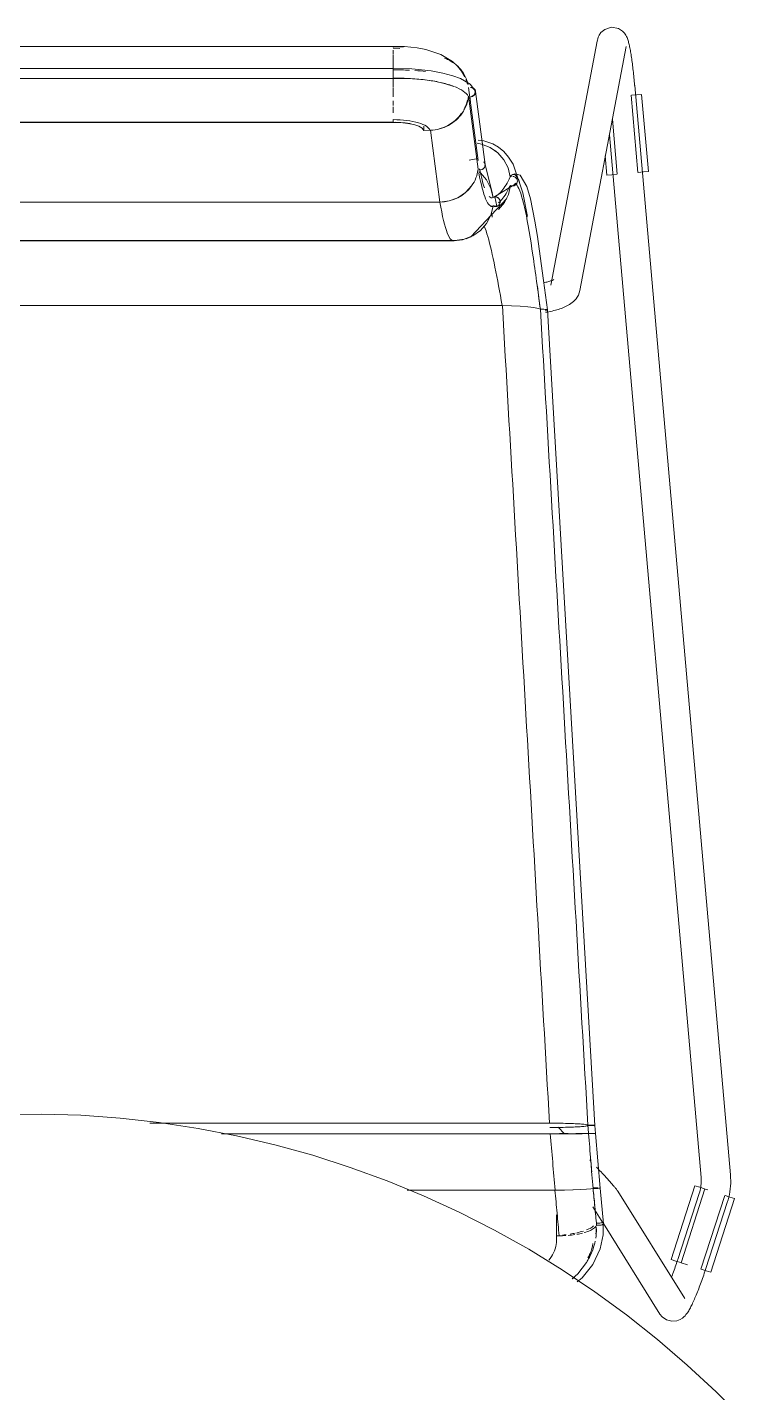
# Model space of a CAD drawing. Header units: millimetres. Extents: x 79795 to 317870, y -36033 to 97293.
# Drawn here: x 214196 to 214487, y 12592 to 13148 of the extents above; entities that cross this region are included whole.
import ezdxf

# ---------------------------------------------------------------- set-up
doc = ezdxf.new("R2010")
doc.units = ezdxf.units.MM
doc.header["$MEASUREMENT"] = 0
doc.layers.add('I-FURN', color=8, linetype='CONTINUOUS', lineweight=9)

msp = doc.modelspace()

# ---------------------------------------------------------------- linework, layer by layer
at = {"layer": 'I-FURN'}
for p, q in [((214430.81, 13147.02), (214433.56, 13147.86)), ((214433.56, 13147.86), (214436.32, 13147.37)), ((214427.67, 13142.27), (214408.85, 13042.97)), ((214427.76, 13142.68), (214427.67, 13142.27)), ((214427.89, 13143.2), (214427.76, 13142.68)), ((214428.11, 13143.82), (214427.89, 13143.2)), ((214428.48, 13144.62), (214428.11, 13143.82)), ((214429.23, 13145.7), (214428.48, 13144.62)), ((214430.81, 13147.02), (214429.23, 13145.7)), ((214436.32, 13147.37), (214437.97, 13146.33)), ((214437.97, 13146.33), (214438.83, 13145.42)), ((214438.83, 13145.42), (214439.31, 13144.72)), ((214439.31, 13144.72), (214439.61, 13144.16)), ((214439.61, 13144.16), (214439.82, 13143.69)), ((214439.82, 13143.69), (214439.99, 13143.26)), ((214439.99, 13143.26), (214440.14, 13142.85)), ((214440.14, 13142.85), (214440.26, 13142.46)), ((214440.26, 13142.46), (214440.38, 13142.06)), ((214440.38, 13142.06), (214440.48, 13141.66)), ((214344.76, 13140.08), (214049.91, 13140.08)), ((214349.28, 13140), (214344.76, 13140.08)), ((214344.76, 13139.91), (214344.76, 13140.08)), ((214344.76, 13140.06), (214344.76, 13139.78)), ((214344.76, 13138.59), (214344.76, 13136.84)), ((214344.76, 13136.56), (214344.76, 13133.98)), ((214354.49, 13139.48), (214349.28, 13140)), ((214357.99, 13138.83), (214354.49, 13139.48)), ((214364.14, 13136.81), (214357.99, 13138.83)), ((214368.85, 13133.94), (214364.14, 13136.81)), ((214420.65, 13040.74), (214439.46, 13140.03)), ((214440.48, 13141.66), (214440.59, 13141.25)), ((214440.59, 13141.25), (214440.69, 13140.82)), ((214440.69, 13140.82), (214440.79, 13140.38)), ((214440.79, 13140.38), (214440.88, 13139.92)), ((214440.88, 13139.92), (214440.98, 13139.44)), ((214440.98, 13139.44), (214441.07, 13138.94)), ((214441.07, 13138.94), (214441.17, 13138.43)), ((214441.17, 13138.43), (214441.26, 13137.9)), ((214441.26, 13137.9), (214441.35, 13137.35)), ((214441.35, 13137.35), (214441.45, 13136.78)), ((214441.45, 13136.78), (214441.54, 13136.19)), ((214344.76, 13131.04), (214049.91, 13131.04)), ((214344.76, 13130.8), (214344.76, 13133.82)), ((214344.76, 13133.81), (214344.76, 13130.8)), ((214352.32, 13130.89), (214344.76, 13131.04)), ((214344.76, 13130.97), (214344.76, 13131.04)), ((214344.76, 13131.04), (214344.76, 13127.19)), ((214344.76, 13130.78), (214344.76, 13130.97)), ((214344.76, 13130.47), (214344.76, 13130.78)), ((214360.21, 13130.1), (214352.32, 13130.89)), ((214370.83, 13132.1), (214368.85, 13133.94)), ((214372.5, 13130.03), (214370.83, 13132.1)), ((214441.54, 13136.19), (214441.63, 13135.59)), ((214441.63, 13135.59), (214441.72, 13134.97)), ((214441.72, 13134.97), (214441.81, 13134.33)), ((214441.81, 13134.33), (214441.9, 13133.69)), ((214441.9, 13133.69), (214441.99, 13133.02)), ((214441.99, 13133.02), (214442.07, 13132.35)), ((214442.07, 13132.35), (214442.16, 13131.66)), ((214442.16, 13131.66), (214442.24, 13130.96)), ((214442.24, 13130.96), (214442.33, 13130.25)), ((214049.91, 13127.08), (214344.76, 13127.08)), ((214344.76, 13130.08), (214344.76, 13130.47)), ((214344.76, 13129.63), (214344.76, 13130.08)), ((214344.76, 13129.14), (214344.76, 13129.63)), ((214344.76, 13128.64), (214344.76, 13129.14)), ((214344.76, 13128.16), (214344.76, 13128.64)), ((214344.76, 13127.74), (214344.76, 13128.16)), ((214344.76, 13127.41), (214344.76, 13127.74)), ((214344.76, 13127.19), (214344.76, 13127.41)), ((214344.76, 13123.3), (214344.76, 13127.11)), ((214344.76, 13127.11), (214344.76, 13123.3)), ((214350.99, 13127), (214344.76, 13127.08)), ((214357.55, 13126.47), (214350.99, 13127)), ((214361.56, 13125.88), (214357.55, 13126.47)), ((214364.93, 13129.23), (214360.21, 13130.1)), ((214366, 13124.91), (214361.56, 13125.88)), ((214368.97, 13128.15), (214364.93, 13129.23)), ((214372.14, 13126.96), (214368.97, 13128.15)), ((214375.97, 13124.65), (214372.14, 13126.96)), ((214373.83, 13127.76), (214372.5, 13130.03)), ((214442.33, 13130.25), (214442.41, 13129.53)), ((214442.41, 13129.53), (214442.49, 13128.81)), ((214442.49, 13128.81), (214442.56, 13128.07)), ((214442.56, 13128.07), (214442.64, 13127.33)), ((214442.64, 13127.33), (214442.72, 13126.59)), ((214442.72, 13126.59), (214442.79, 13125.84)), ((214442.79, 13125.84), (214442.86, 13125.09)), ((214344.76, 13123.1), (214344.76, 13119.54)), ((214369.43, 13123.81), (214366, 13124.91)), ((214375.38, 13123.33), (214379.22, 13093.64)), ((214379.24, 13090.09), (214375.4, 13119.79)), ((214376.15, 13117.36), (214375.83, 13119.8)), ((214377.86, 13122.27), (214375.97, 13124.65)), ((214378.22, 13121.77), (214382.07, 13091.99)), ((214441.52, 13120.2), (214444.28, 13088.79)), ((214441.65, 13120.21), (214443.71, 13120.4)), ((214442.86, 13125.09), (214442.93, 13124.34)), ((214442.93, 13124.34), (214442.94, 13124.18)), ((214481.89, 12680.86), (214442.94, 13124.18)), ((214443.71, 13120.4), (214445.75, 13120.57)), ((214445.75, 13120.57), (214448.51, 13089.16)), ((214344.76, 13117.92), (214344.76, 13116.07)), ((214344.76, 13115.55), (214344.76, 13113.09)), ((214344.76, 13109.24), (214049.91, 13109.24)), ((214049.91, 13109.18), (214344.76, 13109.18)), ((214344.76, 13109.18), (214347.8, 13109.07)), ((214347.8, 13109.07), (214350.65, 13108.75)), ((214350.65, 13108.75), (214353.14, 13108.24)), ((214435.83, 13088.05), (214433.86, 13110.53)), ((214353.14, 13108.24), (214355.13, 13107.57)), ((214355.13, 13107.57), (214356.48, 13106.78)), ((214356.48, 13106.78), (214357.12, 13105.92)), ((214357.12, 13105.92), (214357.12, 13107.59)), ((214357.12, 13105.92), (214359.83, 13105.99)), ((214359.83, 13105.99), (214363.69, 13076.71)), ((214432.65, 13104.16), (214469.93, 12679.81)), ((214378.87, 13100.7), (214380.61, 13100.32)), ((214380.62, 13100.33), (214378.88, 13100.7)), ((214381.61, 13101.67), (214379.34, 13101.96)), ((214384.13, 13098.93), (214380.62, 13100.33)), ((214385.21, 13100.37), (214381.61, 13101.67)), ((214387.21, 13096.76), (214384.13, 13098.93)), ((214387.48, 13099.03), (214385.21, 13100.37)), ((214385.91, 13097.81), (214387.21, 13096.76)), ((214389.65, 13097.25), (214387.48, 13099.03)), ((214379.1, 13094.42), (214375.61, 13093.73)), ((214381.83, 13092.67), (214381.54, 13093.06)), ((214382.02, 13092.23), (214381.83, 13092.67)), ((214382.08, 13091.76), (214382.02, 13092.23)), ((214382.06, 13092.07), (214385.02, 13080.46)), ((214389.7, 13093.93), (214387.21, 13096.76)), ((214391.64, 13095.01), (214389.65, 13097.25)), ((214391.44, 13090.61), (214389.7, 13093.93)), ((214393.45, 13092.19), (214391.64, 13095.01)), ((214397.44, 13080.47), (214393.45, 13092.19)), ((214430.91, 13095.57), (214431.6, 13087.68)), ((214379.06, 13088.94), (214379.24, 13090.09)), ((214379.71, 13089.93), (214380.21, 13089.9)), ((214380.23, 13088.59), (214379.73, 13089.02)), ((214380.21, 13089.9), (214380.7, 13089.97)), ((214382.73, 13085.72), (214380.23, 13088.59)), ((214380.7, 13089.97), (214381.15, 13090.17)), ((214381.15, 13090.17), (214381.53, 13090.47)), ((214381.53, 13090.47), (214381.83, 13090.85)), ((214381.83, 13090.85), (214382.02, 13091.29)), ((214382.02, 13091.29), (214382.08, 13091.76)), ((214392.34, 13086.98), (214391.44, 13090.61)), ((214392.81, 13087.15), (214392.34, 13086.98)), ((214392.34, 13086.98), (214392.81, 13087.14)), ((214394.16, 13088.2), (214393.25, 13087.9)), ((214393.31, 13087.19), (214393.8, 13087.11)), ((214393.8, 13087.11), (214393.31, 13087.19)), ((214393.8, 13087.11), (214394.26, 13086.92)), ((214394.26, 13086.92), (214393.8, 13087.11)), ((214396.35, 13087.67), (214394.16, 13088.2)), ((214394.26, 13086.92), (214394.64, 13086.61)), ((214394.65, 13086.61), (214394.26, 13086.92)), ((214394.64, 13086.61), (214394.94, 13086.21)), ((214394.95, 13086.22), (214394.65, 13086.61)), ((214399.12, 13083.03), (214396.35, 13087.67)), ((214433.65, 13087.86), (214431.6, 13087.68)), ((214435.71, 13088.04), (214433.65, 13087.86)), ((214446.47, 13088.98), (214444.41, 13088.8)), ((214448.51, 13089.16), (214446.47, 13088.98)), ((214374.12, 13080.58), (214376.61, 13083.32)), ((214384.49, 13082.32), (214382.73, 13085.72)), ((214385.38, 13078.61), (214384.49, 13082.32)), ((214395.02, 13084.42), (214385.63, 13078.71)), ((214392.39, 13083.49), (214391.6, 13079.88)), ((214391.61, 13079.88), (214392.39, 13083.49)), ((214392.86, 13083.34), (214392.39, 13083.49)), ((214392.39, 13083.49), (214392.86, 13083.34)), ((214393.36, 13083.31), (214392.86, 13083.34)), ((214392.86, 13083.34), (214393.36, 13083.31)), ((214393.85, 13083.4), (214393.36, 13083.31)), ((214393.36, 13083.31), (214393.86, 13083.4)), ((214394.3, 13083.61), (214393.85, 13083.4)), ((214393.86, 13083.4), (214394.31, 13083.61)), ((214394.68, 13083.93), (214394.3, 13083.61)), ((214394.31, 13083.61), (214394.69, 13083.93)), ((214394.97, 13084.33), (214394.68, 13083.93)), ((214394.69, 13083.93), (214394.97, 13084.33)), ((214394.94, 13086.21), (214395.14, 13085.76)), ((214395.14, 13085.76), (214394.95, 13086.22)), ((214395.15, 13084.79), (214394.97, 13084.33)), ((214394.97, 13084.33), (214395.16, 13084.79)), ((214395.14, 13085.76), (214395.21, 13085.28)), ((214395.22, 13085.28), (214395.14, 13085.76)), ((214395.21, 13085.28), (214395.15, 13084.79)), ((214395.16, 13084.79), (214395.22, 13085.28)), ((214400.52, 13078.03), (214399.12, 13083.03)), ((214363.69, 13076.71), (214030.98, 13076.71)), ((214030.98, 13076.71), (214363.69, 13076.71)), ((214363.69, 13076.71), (214367.46, 13077.19)), ((214367.46, 13077.19), (214371.01, 13078.5)), ((214371.01, 13078.5), (214374.12, 13080.58)), ((214390.91, 13078.23), (214376.31, 13062.53)), ((214385.02, 13080.46), (214385.35, 13078.59)), ((214385.38, 13078.61), (214385.85, 13078.77)), ((214385.85, 13078.77), (214385.38, 13078.61)), ((214385.85, 13078.77), (214386.35, 13078.81)), ((214386.35, 13078.81), (214385.85, 13078.77)), ((214386.89, 13075), (214386.06, 13078.89)), ((214386.35, 13078.81), (214386.84, 13078.73)), ((214386.84, 13078.73), (214386.35, 13078.81)), ((214386.84, 13078.73), (214387.29, 13078.52)), ((214387.29, 13078.53), (214386.84, 13078.73)), ((214387.29, 13075.19), (214386.84, 13074.99)), ((214386.84, 13074.99), (214387.29, 13075.19)), ((214387.67, 13078.21), (214387.29, 13078.53)), ((214387.29, 13078.52), (214387.67, 13078.21)), ((214387.67, 13075.5), (214387.29, 13075.19)), ((214387.29, 13075.19), (214387.67, 13075.5)), ((214389.96, 13076.56), (214387.56, 13073.72)), ((214387.56, 13073.72), (214389.97, 13076.56)), ((214387.67, 13078.21), (214387.96, 13077.81)), ((214387.97, 13077.81), (214387.67, 13078.21)), ((214387.96, 13075.91), (214387.67, 13075.5)), ((214387.67, 13075.5), (214387.97, 13075.91)), ((214387.96, 13077.81), (214388.15, 13077.35)), ((214388.15, 13076.37), (214387.96, 13075.91)), ((214388.16, 13077.35), (214387.97, 13077.81)), ((214387.97, 13075.91), (214388.16, 13076.37)), ((214388.15, 13077.35), (214388.22, 13076.86)), ((214388.22, 13076.86), (214388.15, 13076.37)), ((214388.22, 13076.86), (214388.16, 13077.35)), ((214388.16, 13076.37), (214388.22, 13076.86)), ((214391.6, 13079.88), (214389.96, 13076.56)), ((214389.97, 13076.56), (214391.61, 13079.88)), ((214399.35, 13070.81), (214397.44, 13080.47)), ((214402.33, 13069.01), (214400.52, 13078.03)), ((214384.48, 13071.39), (214382.73, 13068)), ((214382.73, 13067.99), (214384.49, 13071.39)), ((214387.19, 13075.14), (214384.31, 13075.09)), ((214384.49, 13071.39), (214385.38, 13075.1)), ((214385.85, 13074.94), (214385.38, 13075.11)), ((214385.38, 13075.1), (214385.85, 13074.94)), ((214386.35, 13074.91), (214385.85, 13074.94)), ((214385.85, 13074.94), (214386.35, 13074.9)), ((214386.84, 13074.99), (214386.35, 13074.91)), ((214386.35, 13074.9), (214386.84, 13074.99)), ((214380.22, 13065.13), (214377.09, 13062.96)), ((214377.09, 13062.95), (214380.23, 13065.12)), ((214382.73, 13068), (214380.22, 13065.13)), ((214380.23, 13065.12), (214382.73, 13067.99)), ((214403.36, 13062.7), (214402.33, 13069.01)), ((214369.73, 13061.11), (214024.94, 13061.11)), ((214024.94, 13061.11), (214369.73, 13061.11)), ((214025.48, 13060.96), (214330.28, 13060.96)), ((214330.28, 13060.96), (214369.19, 13060.96)), ((214372.94, 13061.4), (214369.19, 13060.96)), ((214373.52, 13061.59), (214369.73, 13061.11)), ((214369.73, 13061.11), (214373.52, 13061.59)), ((214377.4, 13063.13), (214372.94, 13061.4)), ((214377.09, 13062.96), (214373.52, 13061.59)), ((214373.52, 13061.59), (214377.09, 13062.95)), ((214376.31, 13062.53), (214374.38, 13061.83)), ((214404.54, 13054.68), (214403.36, 13062.7)), ((214405.9, 13044.75), (214404.54, 13054.68)), ((214406.31, 13044), (214405.81, 13043.9)), ((214407.45, 13032.89), (214405.9, 13044.75)), ((214406.78, 13044.1), (214406.31, 13044)), ((214407.22, 13044.2), (214406.78, 13044.1)), ((214407.64, 13044.31), (214407.22, 13044.2)), ((214408.04, 13044.42), (214407.64, 13044.31)), ((214408.4, 13044.53), (214408.04, 13044.42)), ((214408.74, 13044.63), (214408.4, 13044.53)), ((214409.04, 13044.74), (214408.74, 13044.63)), ((214409.31, 13044.84), (214409.04, 13044.74)), ((214409.54, 13044.94), (214409.31, 13044.84)), ((214409.74, 13045.02), (214409.54, 13044.94)), ((214409.89, 13045.1), (214409.74, 13045.02)), ((214409.98, 13045.15), (214409.89, 13045.1)), ((214410.05, 13045.19), (214409.98, 13045.15)), ((214410.07, 13045.2), (214410.05, 13045.19)), ((214418.07, 13036.26), (214417.54, 13035.81)), ((214418.59, 13036.78), (214418.07, 13036.26)), ((214419.1, 13037.38), (214418.59, 13036.78)), ((214419.59, 13038.07), (214419.1, 13037.38)), ((214420.02, 13038.86), (214419.59, 13038.07)), ((214420.39, 13039.75), (214420.02, 13038.86)), ((214420.65, 13040.74), (214420.39, 13039.75)), ((214389.04, 13034.61), (214005.64, 13034.61)), ((214005.64, 13034.61), (214389.04, 13034.61)), ((214392.81, 13034.55), (214389.04, 13034.61)), ((214389.12, 13034.61), (214392.81, 13034.55)), ((214396.34, 13034.4), (214392.81, 13034.55)), ((214392.87, 13034.55), (214396.34, 13034.4)), ((214399.44, 13034.16), (214396.34, 13034.4)), ((214396.39, 13034.4), (214399.45, 13034.16)), ((214401.94, 13033.85), (214399.44, 13034.16)), ((214399.48, 13034.16), (214401.94, 13033.85)), ((214403.68, 13033.48), (214401.94, 13033.85)), ((214401.95, 13033.85), (214403.68, 13033.48)), ((214404.59, 13033.08), (214403.68, 13033.48)), ((214403.68, 13033.48), (214404.59, 13033.08)), ((214405.06, 13033.1), (214404.59, 13033.08)), ((214404.59, 13033.08), (214405.06, 13033.1)), ((214405.55, 13033.1), (214405.06, 13033.1)), ((214405.06, 13033.1), (214405.56, 13033.1)), ((214406.05, 13033.1), (214405.55, 13033.1)), ((214405.56, 13033.1), (214406.05, 13033.1)), ((214406.5, 13033.07), (214406.05, 13033.1)), ((214406.05, 13033.1), (214406.51, 13033.07)), ((214406.89, 13033.04), (214406.5, 13033.07)), ((214406.51, 13033.07), (214406.89, 13033.04)), ((214406.54, 13032.71), (214406.91, 13032.75)), ((214406.92, 13032.75), (214406.54, 13032.71)), ((214407.35, 13031.99), (214406.64, 13031.87)), ((214407.19, 13033), (214406.89, 13033.04)), ((214406.89, 13033.04), (214407.19, 13033)), ((214406.91, 13032.75), (214407.2, 13032.79)), ((214407.21, 13032.79), (214406.92, 13032.75)), ((214408.04, 13032.11), (214407.35, 13031.99)), ((214407.39, 13032.84), (214407.45, 13032.89)), ((214407.45, 13032.89), (214407.39, 13032.84)), ((214407.45, 13032.89), (214426.74, 12700.98)), ((214408.72, 13032.25), (214408.04, 13032.11)), ((214409.39, 13032.39), (214408.72, 13032.25)), ((214410.05, 13032.54), (214409.39, 13032.39)), ((214410.69, 13032.7), (214410.05, 13032.54)), ((214411.32, 13032.88), (214410.69, 13032.7)), ((214411.94, 13033.06), (214411.32, 13032.88)), ((214412.54, 13033.25), (214411.94, 13033.06)), ((214413.13, 13033.46), (214412.54, 13033.25)), ((214413.71, 13033.68), (214413.13, 13033.46)), ((214414.29, 13033.91), (214413.71, 13033.68)), ((214414.85, 13034.17), (214414.29, 13033.91)), ((214415.4, 13034.44), (214414.85, 13034.17)), ((214415.93, 13034.73), (214415.4, 13034.44)), ((214416.47, 13035.05), (214415.93, 13034.73)), ((214417.01, 13035.41), (214416.47, 13035.05)), ((214417.54, 13035.81), (214417.01, 13035.41)), ((214201.66, 12705.55), (214185.66, 12705.4)), ((214217.65, 12705.06), (214201.66, 12705.55)), ((214233.61, 12703.93), (214217.65, 12705.06)), ((214249.51, 12702.16), (214233.61, 12703.93)), ((214408.29, 12701.88), (214245.69, 12701.88)), ((214245.69, 12701.88), (214408.29, 12701.88)), ((214265.32, 12699.75), (214249.51, 12702.16)), ((214281.03, 12696.72), (214265.32, 12699.75)), ((214408.55, 12697.56), (214274.92, 12697.56)), ((214274.92, 12697.56), (214408.55, 12697.56)), ((214412.07, 12701.85), (214408.29, 12701.88)), ((214408.4, 12700.09), (214412.08, 12700.12)), ((214412.34, 12697.56), (214408.55, 12697.56)), ((214408.55, 12697.56), (214412.34, 12697.56)), ((214414.35, 12697.57), (214411.78, 12700.24)), ((214415.64, 12701.77), (214412.07, 12701.85)), ((214412.08, 12700.12), (214415.63, 12700.2)), ((214412.34, 12697.69), (214415.9, 12697.68)), ((214415.9, 12697.68), (214412.34, 12697.69)), ((214415.91, 12697.57), (214412.34, 12697.56)), ((214412.34, 12697.56), (214415.91, 12697.57)), ((214415.63, 12700.2), (214418.75, 12700.32)), ((214418.77, 12701.65), (214415.64, 12701.77)), ((214419.04, 12697.58), (214415.91, 12697.57)), ((214415.91, 12697.57), (214419.04, 12697.58)), ((214418.75, 12700.32), (214421.25, 12700.48)), ((214421.27, 12701.49), (214418.77, 12701.65)), ((214419.02, 12697.67), (214421.52, 12697.66)), ((214421.53, 12697.66), (214419.03, 12697.67)), ((214421.54, 12697.59), (214419.04, 12697.58)), ((214419.04, 12697.58), (214421.54, 12697.59)), ((214421.25, 12700.48), (214423, 12700.67)), ((214423.02, 12701.29), (214421.27, 12701.49)), ((214421.52, 12697.66), (214423.23, 12697.65)), ((214423.23, 12697.65), (214421.53, 12697.66)), ((214421.54, 12697.59), (214423.29, 12697.6)), ((214423.29, 12697.6), (214421.55, 12697.59)), ((214423, 12700.67), (214423.9, 12700.88)), ((214423.91, 12701.08), (214423.02, 12701.29)), ((214424.18, 12697.62), (214423.29, 12697.6)), ((214423.29, 12697.6), (214424.18, 12697.62)), ((214423.9, 12700.88), (214424.37, 12700.88)), ((214424.38, 12701.09), (214423.91, 12701.08)), ((214424.17, 12697.63), (214424.64, 12697.63)), ((214424.64, 12697.63), (214424.17, 12697.63)), ((214424.65, 12697.62), (214424.18, 12697.62)), ((214424.18, 12697.62), (214424.65, 12697.62)), ((214424.37, 12700.88), (214424.87, 12700.87)), ((214424.87, 12701.09), (214424.38, 12701.09)), ((214424.64, 12697.63), (214425.14, 12697.63)), ((214425.14, 12697.63), (214424.64, 12697.63)), ((214425.14, 12697.62), (214424.65, 12697.62)), ((214424.65, 12697.62), (214425.15, 12697.62)), ((214425.36, 12701.09), (214424.87, 12701.09)), ((214424.87, 12700.87), (214425.36, 12700.88)), ((214425.14, 12697.63), (214425.63, 12697.63)), ((214425.63, 12697.63), (214425.14, 12697.63)), ((214425.63, 12697.62), (214425.14, 12697.62)), ((214425.15, 12697.62), (214425.64, 12697.62)), ((214425.81, 12701.08), (214425.36, 12701.09)), ((214425.36, 12700.88), (214425.81, 12700.89)), ((214425.63, 12697.63), (214426.08, 12697.63)), ((214426.08, 12697.63), (214425.63, 12697.63)), ((214426.09, 12697.62), (214425.63, 12697.62)), ((214425.64, 12697.62), (214426.09, 12697.62)), ((214426.2, 12701.06), (214425.81, 12701.08)), ((214425.81, 12700.89), (214426.19, 12700.91)), ((214426.08, 12697.63), (214426.46, 12697.63)), ((214426.47, 12697.63), (214426.08, 12697.63)), ((214426.47, 12697.62), (214426.09, 12697.62)), ((214426.09, 12697.62), (214426.47, 12697.62)), ((214426.19, 12700.91), (214426.48, 12700.93)), ((214426.49, 12701.04), (214426.2, 12701.06)), ((214426.46, 12697.63), (214426.76, 12697.63)), ((214426.76, 12697.63), (214426.47, 12697.63)), ((214426.76, 12697.62), (214426.47, 12697.62)), ((214426.47, 12697.62), (214426.76, 12697.62)), ((214426.48, 12700.93), (214426.67, 12700.96)), ((214426.68, 12701.01), (214426.49, 12701.04)), ((214426.67, 12700.96), (214426.74, 12700.98)), ((214426.74, 12700.98), (214426.68, 12701.01)), ((214427.01, 12697.63), (214426.75, 12700.98)), ((214426.76, 12697.63), (214426.95, 12697.63)), ((214426.95, 12697.63), (214426.76, 12697.63)), ((214426.95, 12697.62), (214426.76, 12697.62)), ((214426.76, 12697.62), (214426.95, 12697.62)), ((214426.95, 12697.63), (214427.01, 12697.63)), ((214427.01, 12697.63), (214426.95, 12697.62)), ((214426.95, 12697.62), (214427.02, 12697.63)), ((214427.02, 12697.63), (214426.95, 12697.63)), ((214427.02, 12697.63), (214428.84, 12675.42)), ((214296.61, 12693.06), (214281.03, 12696.72)), ((214312.02, 12688.78), (214296.61, 12693.06)), ((214327.26, 12683.89), (214312.02, 12688.78)), ((214425.11, 12686.38), (214424.63, 12686.89)), ((214342.28, 12678.39), (214327.26, 12683.89)), ((214427.93, 12683.41), (214427.47, 12683.9)), ((214428.37, 12682.93), (214427.93, 12683.41)), ((214428.82, 12682.46), (214428.37, 12682.93)), ((214429.25, 12682), (214428.82, 12682.46)), ((214429.67, 12681.55), (214429.25, 12682)), ((214430.08, 12681.1), (214429.67, 12681.55)), ((214430.49, 12680.67), (214430.08, 12681.1)), ((214430.88, 12680.24), (214430.49, 12680.67)), ((214481.89, 12680.82), (214481.89, 12680.86)), ((214481.97, 12679.68), (214481.89, 12680.82)), ((214357.07, 12672.3), (214342.28, 12678.39)), ((214423.37, 12674.96), (214425.1, 12675.14)), ((214425.1, 12675.14), (214423.39, 12674.96)), ((214425.1, 12675.14), (214426, 12675.33)), ((214425.99, 12675.33), (214425.11, 12675.14)), ((214426.46, 12675.32), (214425.99, 12675.33)), ((214426, 12675.33), (214426.47, 12675.32)), ((214426.48, 12675.53), (214426.01, 12675.52)), ((214426.01, 12675.52), (214426.48, 12675.53)), ((214426.96, 12675.32), (214426.46, 12675.32)), ((214426.47, 12675.32), (214426.96, 12675.32)), ((214426.98, 12675.53), (214426.48, 12675.53)), ((214426.48, 12675.53), (214426.97, 12675.53)), ((214426.96, 12675.32), (214427.45, 12675.33)), ((214427.45, 12675.33), (214426.96, 12675.32)), ((214426.97, 12675.53), (214427.47, 12675.52)), ((214427.47, 12675.52), (214426.98, 12675.53)), ((214427.45, 12675.33), (214427.91, 12675.34)), ((214427.9, 12675.34), (214427.45, 12675.33)), ((214427.92, 12675.51), (214427.47, 12675.52)), ((214427.47, 12675.52), (214427.92, 12675.51)), ((214428.29, 12675.35), (214427.9, 12675.34)), ((214427.91, 12675.34), (214428.29, 12675.35)), ((214428.29, 12675.35), (214428.59, 12675.37)), ((214428.58, 12675.37), (214428.29, 12675.35)), ((214428.59, 12675.47), (214428.3, 12675.5)), ((214428.3, 12675.5), (214428.59, 12675.47)), ((214428.78, 12675.45), (214428.59, 12675.47)), ((214428.59, 12675.47), (214428.78, 12675.45)), ((214428.59, 12675.37), (214428.78, 12675.4)), ((214428.84, 12675.42), (214428.77, 12675.4)), ((214428.85, 12675.42), (214428.78, 12675.45)), ((214428.78, 12675.45), (214428.84, 12675.42)), ((214428.78, 12675.4), (214428.85, 12675.42)), ((214428.85, 12675.42), (214430.27, 12660.93)), ((214431.26, 12679.83), (214430.88, 12680.24)), ((214431.63, 12679.43), (214431.26, 12679.83)), ((214431.98, 12679.04), (214431.63, 12679.43)), ((214432.33, 12678.66), (214431.98, 12679.04)), ((214432.66, 12678.3), (214432.33, 12678.66)), ((214432.97, 12677.94), (214432.66, 12678.3)), ((214433.27, 12677.61), (214432.97, 12677.94)), ((214433.56, 12677.29), (214433.27, 12677.61)), ((214433.83, 12676.98), (214433.56, 12677.29)), ((214434.09, 12676.68), (214433.83, 12676.98)), ((214434.33, 12676.4), (214434.09, 12676.68)), ((214434.56, 12676.14), (214434.33, 12676.4)), ((214434.78, 12675.88), (214434.56, 12676.14)), ((214434.98, 12675.64), (214434.78, 12675.88)), ((214435.17, 12675.41), (214434.98, 12675.64)), ((214435.35, 12675.19), (214435.17, 12675.41)), ((214435.52, 12674.97), (214435.35, 12675.19)), ((214467.45, 12676.39), (214457.76, 12646.39)), ((214461.8, 12645.08), (214471.49, 12675.09)), ((214467.45, 12676.39), (214469.4, 12675.76)), ((214469.4, 12675.76), (214471.37, 12675.13)), ((214469.69, 12675.2), (214469.55, 12674.55)), ((214469.81, 12675.85), (214469.69, 12675.2)), ((214469.89, 12676.51), (214469.81, 12675.85)), ((214469.95, 12677.16), (214469.89, 12676.51)), ((214469.93, 12679.81), (214469.98, 12679.15)), ((214469.99, 12677.83), (214469.95, 12677.16)), ((214469.98, 12679.15), (214470, 12678.49)), ((214470, 12678.49), (214469.99, 12677.83)), ((214481.66, 12673.98), (214481.81, 12675.12)), ((214481.81, 12675.12), (214481.92, 12676.25)), ((214481.92, 12676.25), (214481.98, 12677.39)), ((214482, 12678.53), (214481.97, 12679.68)), ((214481.98, 12677.39), (214482, 12678.53)), ((214350.38, 12674.59), (214410.5, 12674.59)), ((214410.5, 12674.59), (214350.38, 12674.59)), ((214371.61, 12665.61), (214357.07, 12672.3)), ((214410.5, 12674.59), (214414.26, 12674.62)), ((214414.26, 12674.62), (214410.62, 12674.59)), ((214417.79, 12674.69), (214414.35, 12674.62)), ((214414.36, 12674.62), (214417.79, 12674.69)), ((214417.79, 12674.69), (214420.89, 12674.81)), ((214420.89, 12674.81), (214417.86, 12674.7)), ((214420.89, 12674.81), (214423.37, 12674.96)), ((214423.39, 12674.96), (214420.93, 12674.81)), ((214435.7, 12674.74), (214435.52, 12674.97)), ((214435.88, 12674.48), (214435.7, 12674.74)), ((214436.09, 12674.16), (214435.88, 12674.48)), ((214463.4, 12630.57), (214436.09, 12674.16)), ((214469.19, 12673.25), (214460.48, 12646.43)), ((214469.2, 12673.27), (214469.19, 12673.25)), ((214469.39, 12673.91), (214469.2, 12673.27)), ((214469.55, 12674.55), (214469.39, 12673.91)), ((214479.56, 12672.48), (214469.87, 12642.48)), ((214471.59, 12675.06), (214472.75, 12674.68)), ((214471.89, 12642.73), (214480.6, 12669.54)), ((214483.6, 12671.18), (214473.91, 12641.17)), ((214479.68, 12672.44), (214481.65, 12671.81)), ((214480.6, 12669.54), (214480.93, 12670.64)), ((214480.93, 12670.64), (214481.22, 12671.74)), ((214481.22, 12671.74), (214481.46, 12672.86)), ((214481.46, 12672.86), (214481.66, 12673.98)), ((214481.65, 12671.81), (214483.6, 12671.18)), ((214385.87, 12658.36), (214371.61, 12665.61)), ((214411.2, 12654.8), (214411.2, 12664.55)), ((214425.92, 12667.79), (214429.96, 12661.34)), ((214430.06, 12656.37), (214430.14, 12661.83)), ((214430.2, 12660.97), (214453.23, 12624.2)), ((214399.83, 12650.54), (214385.87, 12658.36)), ((214412.19, 12656.04), (214411.15, 12656.04)), ((214428.84, 12650.72), (214430.06, 12656.37)), ((214413.46, 12642.16), (214399.83, 12650.54)), ((214423.37, 12645.11), (214425.28, 12648.8)), ((214425.94, 12644.4), (214428.84, 12650.72)), ((214426.74, 12633.25), (214413.46, 12642.16)), ((214419.87, 12640.54), (214423.37, 12645.11)), ((214421.61, 12638.87), (214425.94, 12644.4)), ((214459.71, 12645.76), (214457.76, 12646.39)), ((214458.74, 12641.36), (214458.97, 12642.02)), ((214458.97, 12642.02), (214459.21, 12642.69)), ((214459.21, 12642.69), (214459.44, 12643.36)), ((214459.44, 12643.36), (214459.68, 12644.04)), ((214459.68, 12644.04), (214459.91, 12644.72)), ((214461.68, 12645.12), (214459.71, 12645.76)), ((214459.91, 12644.72), (214460.14, 12645.41)), ((214460.14, 12645.41), (214460.37, 12646.11)), ((214460.37, 12646.11), (214460.48, 12646.43)), ((214461.9, 12645.05), (214464.38, 12644.25)), ((214471.96, 12641.8), (214469.99, 12642.44)), ((214471.5, 12641.53), (214471.74, 12642.27)), ((214471.74, 12642.27), (214471.89, 12642.73)), ((214473.91, 12641.17), (214471.96, 12641.8)), ((214417.53, 12638.58), (214419.87, 12640.54)), ((214419.55, 12637.23), (214421.61, 12638.87)), ((214458.04, 12639.46), (214458.27, 12640.08)), ((214458.27, 12640.08), (214458.5, 12640.72)), ((214458.5, 12640.72), (214458.74, 12641.36)), ((214469.48, 12635.8), (214469.73, 12636.49)), ((214469.73, 12636.49), (214469.99, 12637.19)), ((214469.99, 12637.19), (214470.24, 12637.89)), ((214470.24, 12637.89), (214470.5, 12638.61)), ((214470.5, 12638.61), (214470.75, 12639.33)), ((214470.75, 12639.33), (214471, 12640.06)), ((214471, 12640.06), (214471.25, 12640.79)), ((214471.25, 12640.79), (214471.5, 12641.53)), ((214439.66, 12623.81), (214426.74, 12633.25)), ((214467.23, 12630.19), (214467.47, 12630.75)), ((214467.47, 12630.75), (214467.72, 12631.33)), ((214467.72, 12631.33), (214467.97, 12631.93)), ((214467.97, 12631.93), (214468.21, 12632.54)), ((214468.21, 12632.54), (214468.47, 12633.16)), ((214468.47, 12633.16), (214468.72, 12633.8)), ((214468.72, 12633.8), (214468.97, 12634.46)), ((214468.97, 12634.46), (214469.23, 12635.12)), ((214469.23, 12635.12), (214469.48, 12635.8)), ((214464.4, 12624.73), (214464.66, 12625.12)), ((214464.66, 12625.12), (214464.9, 12625.51)), ((214464.9, 12625.51), (214465.14, 12625.91)), ((214465.14, 12625.91), (214465.37, 12626.32)), ((214465.37, 12626.32), (214465.6, 12626.75)), ((214465.6, 12626.75), (214465.82, 12627.19)), ((214465.82, 12627.19), (214466.05, 12627.64)), ((214466.05, 12627.64), (214466.29, 12628.12)), ((214466.29, 12628.12), (214466.52, 12628.61)), ((214466.52, 12628.61), (214466.75, 12629.12)), ((214466.75, 12629.12), (214466.99, 12629.65)), ((214466.99, 12629.65), (214467.23, 12630.19)), ((214452.2, 12613.87), (214439.66, 12623.81)), ((214454.12, 12623.08), (214453.23, 12624.2)), ((214454.12, 12623.08), (214455.86, 12621.86)), ((214455.86, 12621.86), (214458.08, 12621.27)), ((214458.08, 12621.27), (214460.06, 12621.44)), ((214460.06, 12621.44), (214461.44, 12621.96)), ((214461.44, 12621.96), (214462.35, 12622.53)), ((214462.35, 12622.53), (214462.98, 12623.05)), ((214462.98, 12623.05), (214463.44, 12623.51)), ((214463.44, 12623.51), (214463.81, 12623.94)), ((214463.81, 12623.94), (214464.13, 12624.34)), ((214464.13, 12624.34), (214464.4, 12624.73)), ((214464.32, 12603.43), (214452.2, 12613.87)), ((214476.02, 12592.52), (214464.32, 12603.43)), ((214487.27, 12581.14), (214476.02, 12592.52))]:
    msp.add_line(p, q, dxfattribs=at)
for centre, major_axis, ratio, start_param, end_param in [((214344.76, 13135.8), (-12.4, 0), 0.287441, 4.492176, 4.712389), ((214344.76, 13124.33), (0, -15.75), 0.000004, 0.290246, 0.472486), ((214380.12, 13091.76), (-1.96, 0), 0.955139, 1.359855, 3.903556), ((214363.56, 13091.78), (-15.78, 0), 0.955139, 2.545839, 2.787386), ((214363.56, 13091.78), (-15.78, 0), 0.955139, 2.787556, 3.029056), ((214363.56, 13091.78), (-15.78, 0), 0.955139, 1.579038, 2.545717)]:
    msp.add_ellipse(centre, major_axis=major_axis, ratio=ratio, start_param=start_param, end_param=end_param, dxfattribs=at)
for points in [[(214344.76, 13139.99), (214346.15, 13139.99), (214347.49, 13139.93), (214348.76, 13139.83)], [(214344.76, 13130.51), (214346.98, 13130.55), (214349.18, 13130.51), (214351.36, 13130.4)], [(214353.57, 13130.27), (214355.05, 13130.16), (214356.5, 13130.01), (214357.91, 13129.83)], [(214374.31, 13126.67), (214374.56, 13126.02), (214374.73, 13125.34), (214374.87, 13124.65)], [(214359.83, 13105.99), (214361.13, 13106.03), (214363.63, 13106.39), (214367.23, 13107.8), (214370.37, 13109.99), (214372.9, 13112.83), (214374.67, 13116.17), (214375.25, 13118.55), (214375.4, 13119.79)], [(214369.6, 13123.75), (214371.06, 13123.18), (214373.53, 13121.91), (214374.84, 13120.51), (214375.19, 13119.78)], [(214374.26, 13116.08), (214374.02, 13115.47), (214373.74, 13114.86), (214373.42, 13114.27)], [(214374.94, 13118.27), (214374.78, 13117.57), (214374.57, 13116.87), (214374.32, 13116.19)], [(214344.76, 13110.3), (214346.66, 13110.28), (214350.39, 13110.01), (214355.19, 13109.05), (214358.51, 13107.66), (214359.46, 13106.56), (214359.59, 13106)], [(214353.14, 13108.29), (214351.08, 13108.84), (214348.37, 13109.12), (214345.6, 13109.21)], [(214379.87, 13090.3), (214380.53, 13087.17), (214381.18, 13084.26), (214381.84, 13082.53)], [(214383.74, 13079.03), (214384.29, 13078.46), (214384.83, 13078.32), (214385.38, 13078.61)], [(214385.38, 13075.1), (214385.54, 13075.15), (214385.69, 13075.21), (214385.85, 13075.28)], [(214384.82, 13072.04), (214384.88, 13071.58), (214384.93, 13071.11), (214384.99, 13070.64)], [(214369.19, 13060.96), (214369.37, 13060.96), (214369.55, 13061.01), (214369.73, 13061.11)], [(214403.39, 13042.45), (214403.78, 13039.35), (214404.18, 13036.22), (214404.57, 13033.09)], [(214389.12, 13034.61), (214392.31, 12979.25), (214395.51, 12923.83), (214398.7, 12868.37)], [(214423.91, 12701.08), (214420.69, 12756.49), (214414.25, 12867.25), (214407.81, 12977.85), (214404.59, 13033.08)], [(214398.7, 12868.37), (214401.9, 12812.91), (214405.09, 12757.4), (214408.29, 12701.88)], [(214408.55, 12697.56), (214408.9, 12693.73), (214409.24, 12689.9), (214409.58, 12686.07)], [(214423.9, 12700.88), (214423.95, 12700.34), (214424.04, 12699.26), (214424.13, 12698.17), (214424.17, 12697.63)], [(214423.91, 12701.08), (214423.95, 12700.51), (214424.04, 12699.35), (214424.13, 12698.2), (214424.18, 12697.62)], [(214425.99, 12675.33), (214425.69, 12679.04), (214425.08, 12686.46), (214424.48, 12693.9), (214424.18, 12697.62)], [(214409.58, 12686.07), (214409.93, 12682.24), (214410.27, 12678.42), (214410.62, 12674.59)], [(214426, 12675.33), (214426.23, 12672.81), (214426.71, 12667.77), (214427.19, 12662.82), (214427.43, 12660.38)], [(214426.03, 12675.33), (214426.25, 12673.02), (214426.48, 12670.71), (214426.71, 12668.43)], [(214410.5, 12674.59), (214410.8, 12671.46), (214411.39, 12665.21), (214411.93, 12659.07), (214412.19, 12656.04)], [(214423.31, 12658.41), (214423.78, 12658.59), (214424.24, 12658.77), (214424.6, 12658.95)], [(214424.84, 12659.06), (214425.48, 12659.38), (214425.88, 12659.7), (214426.21, 12660.02)], [(214427.4, 12658.84), (214427.38, 12657.58), (214427.29, 12656.32), (214427.1, 12655.08)], [(214427.2, 12656.87), (214427.31, 12657.75), (214427.33, 12658.65), (214427.33, 12659.55)], [(214411.15, 12656.05), (214411.19, 12655.54), (214411.21, 12655.03), (214411.2, 12654.52)], [(214414.98, 12656.14), (214414.07, 12656.08), (214413.14, 12656.05), (214412.19, 12656.04)], [(214413.61, 12656.28), (214414.09, 12656.33), (214414.56, 12656.39), (214415.02, 12656.46)], [(214418.55, 12656.51), (214417.7, 12656.39), (214416.82, 12656.27), (214415.91, 12656.21)], [(214416.72, 12656.72), (214417.4, 12656.84), (214418.06, 12656.97), (214418.72, 12657.11)], [(214419.38, 12657.26), (214420.3, 12657.47), (214421.25, 12657.7), (214422.1, 12657.95)], [(214421.78, 12657.14), (214421.04, 12656.95), (214420.23, 12656.79), (214419.4, 12656.64)], [(214424.88, 12658.21), (214424.19, 12657.88), (214423.38, 12657.58), (214422.45, 12657.32)], [(214418.93, 12639.71), (214418.5, 12639.3), (214418.05, 12638.91), (214417.59, 12638.53)]]:
    msp.add_open_spline(points, degree=3, dxfattribs=at)
for points, knots in [([(214369.47, 13133.21), (214368.74, 13133.74), (214367.49, 13134.46), (214366.16, 13135.09), (214365.64, 13135.29)], [0.5455526, 0.5455526, 0.5455526, 0.5455526, 0.6666667, 0.739481, 0.739481, 0.739481, 0.739481]), ([(214375.16, 13124.54), (214375.01, 13125.27), (214374.44, 13127.15), (214372.9, 13129.98), (214371.22, 13131.81), (214370.27, 13132.59)], [0.0634811, 0.0634811, 0.0634811, 0.0634811, 0.1666667, 0.3333333, 0.5, 0.5, 0.5, 0.5]), ([(214344.76, 13127.11), (214347.11, 13127.15), (214351.76, 13127.08), (214358.61, 13126.45), (214364.72, 13125.36), (214367.93, 13124.35), (214369.42, 13123.81)], [0.0000052, 0.0000052, 0.0000052, 0.0000052, 0.1666667, 0.3333333, 0.5, 0.6602535, 0.6602535, 0.6602535, 0.6602535]), ([(214376.16, 13123.36), (214376.32, 13123.35), (214376.61, 13123.31), (214377, 13123.17), (214377.41, 13122.91), (214377.87, 13122.39), (214378.12, 13121.53), (214377.89, 13120.74), (214377.49, 13120.21), (214377.11, 13119.89), (214376.8, 13119.75), (214376.65, 13119.7)], [-0.875, -0.875, -0.875, -0.875, -0.8125, -0.765625, -0.71875, -0.625, -0.5, -0.375, -0.3125, -0.25, -0.1875, -0.1875, -0.1875, -0.1875]), ([(214376.25, 13119.61), (214376.39, 13119.61), (214376.62, 13119.64), (214376.91, 13119.72), (214377.18, 13119.83), (214377.49, 13120.03), (214377.81, 13120.34), (214378.05, 13120.71), (214378.18, 13121.06), (214378.23, 13121.38), (214378.23, 13121.65), (214378.2, 13121.91), (214378.13, 13122.16), (214378.01, 13122.41), (214377.82, 13122.71), (214377.5, 13123.02), (214377.1, 13123.23), (214376.74, 13123.33), (214376.48, 13123.37), (214376.32, 13123.38), (214376.25, 13123.38)], [0.1111111, 0.1111111, 0.1111111, 0.1111111, 0.1666667, 0.1944444, 0.2222222, 0.2777778, 0.3333333, 0.3888889, 0.4444444, 0.4791667, 0.5138889, 0.5486111, 0.5833333, 0.6180556, 0.6527778, 0.7222222, 0.7916667, 0.8263889, 0.8611111, 0.8888889, 0.8888889, 0.8888889, 0.8888889]), ([(214372.56, 13112.91), (214371.13, 13110.86), (214368.19, 13108.35), (214364.61, 13106.78), (214363.37, 13106.54)], [-0.6666667, -0.6666667, -0.6666667, -0.6666667, -0.3333333, -0.1666667, -0.1666667, -0.1666667, -0.1666667]), ([(214379.53, 13088.58), (214380.45, 13083.85), (214382.41, 13076.43), (214384.36, 13074.56), (214385.38, 13075.11)], [0.0467106, 0.0467106, 0.0467106, 0.0467106, 0.5, 1, 1, 1, 1]), ([(214386.06, 13078.89), (214386.99, 13079.36), (214389.09, 13081.15), (214391.18, 13084.58), (214392.34, 13086.98)], [0.0974617, 0.0974617, 0.0974617, 0.0974617, 0.5, 1, 1, 1, 1]), ([(214392.34, 13086.98), (214393.36, 13088.54), (214394.62, 13088.31), (214395.88, 13085.4), (214396.11, 13084.77)], [0, 0, 0, 0, 0.25, 0.3070827, 0.3070827, 0.3070827, 0.3070827]), ([(214387.51, 13076.36), (214387.97, 13076.76), (214389.59, 13078.43), (214391.22, 13081.09), (214392.39, 13083.49)], [0.3036932, 0.3036932, 0.3036932, 0.3036932, 0.5, 1, 1, 1, 1]), ([(214394.22, 13084.38), (214394.63, 13084.18), (214396.05, 13082.58), (214398.49, 13074.28), (214401.54, 13055.84), (214403.57, 13040.63), (214404.59, 13033.08)], [0.1500589, 0.1500589, 0.1500589, 0.1500589, 0.25, 0.5, 0.75, 1, 1, 1, 1]), ([(214363.69, 13076.71), (214364.7, 13070.98), (214366.53, 13063.34), (214368.36, 13060.96), (214369.19, 13060.96)], [0, 0, 0, 0, 0.5, 0.9107153, 0.9107153, 0.9107153, 0.9107153]), ([(214381.74, 13066.88), (214382.22, 13065.74), (214383.68, 13061.49), (214386.12, 13050.78), (214388.06, 13040), (214389.04, 13034.61)], [0.375, 0.375, 0.375, 0.375, 0.5, 0.75, 1, 1, 1, 1]), ([(214408.29, 12701.88), (214409.56, 12701.88), (214412.11, 12701.86), (214415.72, 12701.78), (214418.88, 12701.66), (214422.24, 12701.44), (214423.63, 12701.23), (214423.91, 12701.08)], [-1, -1, -1, -1, -0.833333, -0.666667, -0.5, -0.333333, 0, 0, 0, 0]), ([(214423.9, 12700.88), (214423.61, 12700.74), (214422.22, 12700.53), (214418.87, 12700.31), (214415.71, 12700.19), (214412.15, 12700.11), (214409.64, 12700.09), (214408.4, 12700.09)], [-1, -1, -1, -1, -0.6666667, -0.5, -0.3333333, -0.1666667, -0.003964, -0.003964, -0.003964, -0.003964]), ([(214426.75, 12700.98), (214426.75, 12700.97), (214426.61, 12700.94), (214426.21, 12700.91), (214425.82, 12700.89), (214425.37, 12700.88), (214424.87, 12700.87), (214424.37, 12700.87), (214424.05, 12700.88), (214423.9, 12700.88)], [-0.5, -0.5, -0.5, -0.5, -0.375, -0.3125, -0.25, -0.1875, -0.125, -0.0625, 0, 0, 0, 0]), ([(214423.91, 12701.08), (214424.13, 12701.09), (214424.62, 12701.1), (214425.26, 12701.09), (214425.72, 12701.08), (214426.13, 12701.07), (214426.58, 12701.04), (214426.75, 12701), (214426.75, 12700.98)], [-1, -1, -1, -1, -0.90625, -0.8125, -0.765625, -0.71875, -0.625, -0.501507, -0.501507, -0.501507, -0.501507]), ([(214425.46, 12682.05), (214425.34, 12683.55), (214424.91, 12688.74), (214424.48, 12693.94), (214424.17, 12697.63)], [0.2955287, 0.2955287, 0.2955287, 0.2955287, 0.5, 1, 1, 1, 1]), ([(214427.43, 12660.38), (214427.28, 12659.98), (214426.72, 12659.24), (214425.59, 12658.54), (214424.91, 12658.22)], [0, 0, 0, 0, 0.1666667, 0.3309695, 0.3309695, 0.3309695, 0.3309695]), ([(214427.33, 12661.11), (214427.55, 12661.1), (214428.04, 12661.11), (214428.79, 12661.19), (214429.46, 12661.34), (214429.89, 12661.52), (214430.04, 12661.64), (214430.08, 12661.68)], [-1, -1, -1, -1, -0.90625, -0.8125, -0.71875, -0.625, -0.5625, -0.5625, -0.5625, -0.5625]), ([(214430.22, 12660.78), (214430.2, 12660.76), (214430.16, 12660.71), (214430.05, 12660.64), (214429.86, 12660.54), (214429.54, 12660.44), (214429.14, 12660.36), (214428.78, 12660.33), (214428.41, 12660.31), (214427.96, 12660.32), (214427.61, 12660.35), (214427.43, 12660.38)], [0.5555556, 0.5555556, 0.5555556, 0.5555556, 0.5833333, 0.6180556, 0.6527778, 0.7222222, 0.7916667, 0.8263889, 0.8611111, 0.9305556, 1, 1, 1, 1]), ([(214411.15, 12656.04), (214411.36, 12653.66), (214410.73, 12650.05), (214408.8, 12647.06), (214408.04, 12646.15)], [0, 0, 0, 0, 0.3333333, 0.5, 0.5, 0.5, 0.5]), ([(214426.85, 12653.8), (214426.41, 12651.68), (214425.49, 12648.87), (214424.04, 12646.31), (214423.63, 12645.66)], [0.1763318, 0.1763318, 0.1763318, 0.1763318, 0.3333333, 0.3887269, 0.3887269, 0.3887269, 0.3887269]), ([(214423.9, 12647.04), (214424.24, 12647.62), (214425.26, 12649.48), (214425.76, 12651.46), (214425.98, 12652.83)], [0.6175454, 0.6175454, 0.6175454, 0.6175454, 0.6666667, 0.7702374, 0.7702374, 0.7702374, 0.7702374])]:
    msp.add_open_spline(points, degree=3, knots=knots, dxfattribs=at)

doc.saveas('drawing.dxf')
